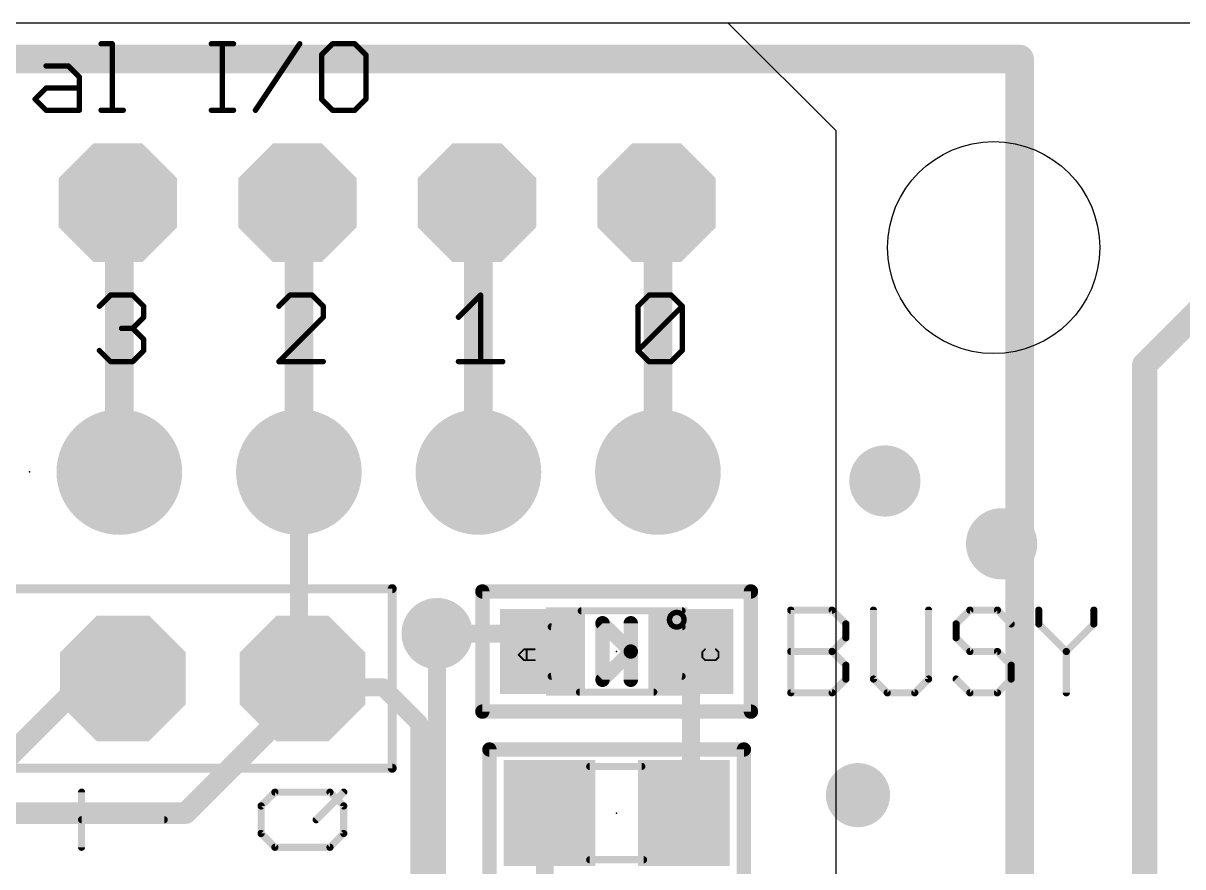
# Model space of a CAD drawing. Extents: x -16 to 117, y 0 to 53.
# Drawn here: x 38.34 to 54.75, y 41.4 to 53.34 of the extents above; entities that cross this region are included whole.
import ezdxf

# ---------------------------------------------------------------- set-up
doc = ezdxf.new("R2010")
doc.units = 0
for name, color, linetype in [('1', 12, 'CONTINUOUS'), ('16', 132, 'CONTINUOUS'), ('17', 110, 'CONTINUOUS'), ('18', 110, 'CONTINUOUS'), ('20', 53, 'CONTINUOUS'), ('21', 53, 'CONTINUOUS'), ('23', 53, 'CONTINUOUS'), ('51', 253, 'CONTINUOUS')]:
    doc.layers.add(name, color=color, linetype=linetype)

# ---------------------------------------------------------------- blocks, each defined once
blk = doc.blocks.new('RECT')
blk.add_solid([(-0.5, -0.5), (0.5, -0.5), (-0.5, 0.5), (0.5, 0.5)])
blk = doc.blocks.new('ROUNDP')
at = {"const_width": 0.5}
blk.add_lwpolyline([(0, -0.25, 1), (0, 0.25, 1), (0, -0.25)], format="xyb", dxfattribs=at)
blk = doc.blocks.new('OCTAGONP')
at = {"const_width": 0.5}
blk.add_lwpolyline([(-0.25, -0.1036), (-0.25, 0.1036), (-0.1036, 0.25), (0.1036, 0.25), (0.25, 0.1036), (0.25, -0.1036), (0.1036, -0.25), (-0.1036, -0.25), (-0.25, -0.1036), (-0.25, 0.1036)], dxfattribs=at)
blk = doc.blocks.new('ROUNDV')
at = {"const_width": 0.5}
blk.add_lwpolyline([(0, -0.25, 1), (0, 0.25, 1), (0, -0.25)], format="xyb", dxfattribs=at)

msp = doc.modelspace()

# ---------------------------------------------------------------- linework, layer by layer
at = {"layer": '1'}
for points, const_width in [([(39.7002, 50.8), (39.68, 50.8)], 0.4064), ([(39.7002, 46.99), (39.7002, 50.8)], 0.4064), ([(42.2402, 50.8), (42.22, 50.8)], 0.4064), ([(42.2402, 46.99), (42.2402, 50.8)], 0.4064), ([(44.7802, 50.8), (44.76, 50.8)], 0.4064), ([(44.7802, 46.99), (44.7802, 50.8)], 0.4064), ([(47.3202, 50.8), (47.3, 50.8)], 0.4064), ([(47.3202, 46.99), (47.3202, 50.8)], 0.4064), ([(55.484, 49.784), (54.206, 48.506)], 0.3556), ([(54.206, 48.506), (54.206, 34.418)], 0.3556), ([(42.2402, 44.1198), (42.2402, 46.99)], 0.254), ([(44.196, 44.704), (45.432, 44.704)], 0.254), ([(45.432, 44.704), (45.686, 44.45)], 0.254), ([(47.786, 42.518), (47.786, 44.45)], 0.254), ([(42.164, 44.196), (42.291, 44.069)], 0.3048), ([(42.164, 43.688), (42.164, 44.196)], 0.3048), ([(42.291, 44.069), (42.2402, 44.1198)], 0.254), ([(42.291, 44.069), (42.418, 43.942)], 0.254), ([(42.418, 43.942), (43.434, 43.942)], 0.254), ([(43.434, 43.942), (43.942, 43.434)], 0.254), ([(40.64, 42.164), (42.164, 43.688)], 0.3048), ([(43.942, 43.434), (43.942, 40.132)], 0.254), ([(47.686, 42.164), (47.786, 42.518)], 0.254), ([(35.814, 42.164), (40.64, 42.164)], 0.3048), ([(45.72, 42.098), (45.786, 42.164)], 0.254), ([(45.72, 40.64), (45.72, 42.098)], 0.254)]:
    msp.add_lwpolyline(points, dxfattribs=dict(at, const_width=const_width))
for points, const_width in [([(39.68, 50.9016, 1), (39.68, 50.6984)], 0.2032), ([(39.8018, 50.8, 1), (39.5986, 50.8)], 0.2032), ([(39.7002, 50.6984, 1), (39.7002, 50.9016)], 0.2032), ([(42.22, 50.9016, 1), (42.22, 50.6984)], 0.2032), ([(42.3418, 50.8, 1), (42.1386, 50.8)], 0.2032), ([(42.2402, 50.6984, 1), (42.2402, 50.9016)], 0.2032), ([(44.76, 50.9016, 1), (44.76, 50.6984)], 0.2032), ([(44.8818, 50.8, 1), (44.6786, 50.8)], 0.2032), ([(44.7802, 50.6984, 1), (44.7802, 50.9016)], 0.2032), ([(47.3, 50.9016, 1), (47.3, 50.6984)], 0.2032), ([(47.4218, 50.8, 1), (47.2186, 50.8)], 0.2032), ([(47.3202, 50.6984, 1), (47.3202, 50.9016)], 0.2032), ([(54.1431, 48.5689, 1), (54.2689, 48.4431)], 0.1778), ([(54.2949, 48.506, 1), (54.1171, 48.506)], 0.1778), ([(39.5986, 46.99, 1), (39.8018, 46.99)], 0.2032), ([(42.1386, 46.99, 1), (42.3418, 46.99)], 0.2032), ([(42.3037, 46.99, 1), (42.1767, 46.99)], 0.127), ([(44.6786, 46.99, 1), (44.8818, 46.99)], 0.2032), ([(47.2186, 46.99, 1), (47.4218, 46.99)], 0.2032), ([(44.196, 44.7675, 1), (44.196, 44.6405)], 0.127), ([(45.4769, 44.7489, 1), (45.3871, 44.6591)], 0.127), ([(45.432, 44.6405, 1), (45.432, 44.7675)], 0.127), ([(45.6411, 44.4051, 1), (45.7309, 44.4949)], 0.127), ([(47.8495, 44.45, 1), (47.7225, 44.45)], 0.127), ([(42.2179, 44.2499, 1), (42.1101, 44.1421)], 0.1524), ([(42.2402, 44.196, 1), (42.0878, 44.196)], 0.1524), ([(42.2851, 44.1647, 1), (42.1953, 44.0749)], 0.127), ([(42.1767, 44.1198, 1), (42.3037, 44.1198)], 0.127), ([(42.2371, 44.0151, 1), (42.3449, 44.1229)], 0.1524), ([(42.3359, 44.1139, 1), (42.2461, 44.0241)], 0.127), ([(42.2461, 44.0241, 1), (42.3359, 44.1139)], 0.127), ([(42.418, 44.0055, 1), (42.418, 43.8785)], 0.127), ([(42.3731, 43.8971, 1), (42.4629, 43.9869)], 0.127), ([(43.4789, 43.9869, 1), (43.3891, 43.8971)], 0.127), ([(43.434, 43.8785, 1), (43.434, 44.0055)], 0.127), ([(42.2179, 43.6341, 1), (42.1101, 43.7419)], 0.1524), ([(42.0878, 43.688, 1), (42.2402, 43.688)], 0.1524), ([(44.0055, 43.434, 1), (43.8785, 43.434)], 0.127), ([(43.8971, 43.3891, 1), (43.9869, 43.4789)], 0.127), ([(47.7225, 42.518, 1), (47.8495, 42.518)], 0.127), ([(47.8471, 42.5007, 1), (47.7249, 42.5353)], 0.127), ([(40.5861, 42.2179, 1), (40.6939, 42.1101)], 0.1524), ([(40.64, 42.0878, 1), (40.64, 42.2402)], 0.1524), ([(45.7835, 42.098, 1), (45.6565, 42.098)], 0.127), ([(45.6751, 42.1429, 1), (45.7649, 42.0531)], 0.127), ([(45.8309, 42.1191, 1), (45.7411, 42.2089)], 0.127), ([(47.6249, 42.1813, 1), (47.7471, 42.1467)], 0.127)]:
    msp.add_lwpolyline(points, format="xyb", dxfattribs=dict(at, const_width=const_width))
at = {"layer": '16'}
for points, const_width in [([(52.436, 52.832), (0.366, 52.832)], 0.4064), ([(52.436, 0.978), (52.436, 52.832)], 0.4064), ([(44.196, 41.148), (44.196, 44.704)], 0.254), ([(39.624, 43.942), (39.751, 44.069)], 0.3048), ([(36.83, 41.656), (39.116, 43.942)], 0.3048), ([(39.116, 43.942), (39.624, 43.942)], 0.3048)]:
    msp.add_lwpolyline(points, dxfattribs=dict(at, const_width=const_width))
for points, const_width in [([(52.5376, 52.832, 1), (52.3344, 52.832)], 0.2032), ([(52.436, 52.7304, 1), (52.436, 52.9336)], 0.2032), ([(44.2595, 44.704, 1), (44.1325, 44.704)], 0.127), ([(39.8049, 44.0151, 1), (39.6971, 44.1229)], 0.1524), ([(39.116, 44.0182, 1), (39.116, 43.8658)], 0.1524), ([(39.1699, 43.8881, 1), (39.0621, 43.9959)], 0.1524), ([(39.5701, 43.9959, 1), (39.6779, 43.8881)], 0.1524), ([(39.624, 43.8658, 1), (39.624, 44.0182)], 0.1524)]:
    msp.add_lwpolyline(points, format="xyb", dxfattribs=dict(at, const_width=const_width))
at = {"layer": '20'}
msp.add_line((114.46, 53.34), (3, 53.34), dxfattribs=at)
msp.add_circle((52.07, 50.165), 1.5, dxfattribs=at)
at = {"layer": '21'}
for points, const_width in [([(39.4427, 53.0487), (39.5995, 53.0487)], 0.0762), ([(39.5995, 53.0487), (39.5995, 52.1081)], 0.0762), ([(41.0019, 53.0487), (41.3154, 53.0487)], 0.0762), ([(41.1587, 52.1081), (41.1587, 53.0487)], 0.0762), ([(41.6256, 52.1081), (42.2526, 53.0487)], 0.0762), ([(42.7178, 53.0487), (42.5611, 52.8919)], 0.0762), ([(43.0314, 53.0487), (42.7178, 53.0487)], 0.0762), ([(43.1882, 52.8919), (43.0314, 53.0487)], 0.0762), ([(42.5611, 52.8919), (42.5611, 52.2649)], 0.0762), ([(43.1882, 52.2649), (43.1882, 52.8919)], 0.0762), ([(38.6639, 52.7352), (38.9775, 52.7352)], 0.0762), ([(38.9775, 52.7352), (39.1342, 52.5784)], 0.0762), ([(39.1342, 52.5784), (39.1342, 52.1081)], 0.0762), ([(38.5072, 52.2649), (38.6639, 52.4216)], 0.0762), ([(38.6639, 52.4216), (39.1342, 52.4216)], 0.0762), ([(38.6639, 52.1081), (38.5072, 52.2649)], 0.0762), ([(42.5611, 52.2649), (42.7178, 52.1081)], 0.0762), ([(43.0314, 52.1081), (43.1882, 52.2649)], 0.0762), ([(39.1342, 52.1081), (38.6639, 52.1081)], 0.0762), ([(39.4427, 52.1081), (39.7562, 52.1081)], 0.0762), ([(41.0019, 52.1081), (41.3154, 52.1081)], 0.0762), ([(42.7178, 52.1081), (43.0314, 52.1081)], 0.0762), ([(39.4176, 49.3359), (39.5743, 49.4927)], 0.0762), ([(39.5743, 49.4927), (39.8879, 49.4927)], 0.0762), ([(39.8879, 49.4927), (40.0447, 49.3359)], 0.0762), ([(42.1143, 49.4927), (41.9576, 49.3359)], 0.0762), ([(42.4279, 49.4927), (42.1143, 49.4927)], 0.0762), ([(42.5847, 49.3359), (42.4279, 49.4927)], 0.0762), ([(44.4976, 49.1792), (44.8111, 49.4927)], 0.0762), ([(44.8111, 49.4927), (44.8111, 48.5521)], 0.0762), ([(47.0376, 49.3359), (47.1943, 49.4927)], 0.0762), ([(47.1943, 49.4927), (47.5079, 49.4927)], 0.0762), ([(47.5079, 49.4927), (47.6647, 49.3359)], 0.0762), ([(40.0447, 49.3359), (40.0447, 49.1792)], 0.0762), ([(42.5847, 49.1792), (42.5847, 49.3359)], 0.0762), ([(47.0376, 48.7089), (47.0376, 49.3359)], 0.0762), ([(47.0376, 48.7089), (47.6647, 49.3359)], 0.0762), ([(47.6647, 49.3359), (47.6647, 48.7089)], 0.0762), ([(39.8879, 49.0224), (39.7311, 49.0224)], 0.0762), ([(40.0447, 49.1792), (39.8879, 49.0224)], 0.0762), ([(39.8879, 49.0224), (40.0447, 48.8656)], 0.0762), ([(41.9576, 48.5521), (42.5847, 49.1792)], 0.0762), ([(40.0447, 48.8656), (40.0447, 48.7089)], 0.0762), ([(39.5743, 48.5521), (39.4176, 48.7089)], 0.0762), ([(40.0447, 48.7089), (39.8879, 48.5521)], 0.0762), ([(47.1943, 48.5521), (47.0376, 48.7089)], 0.0762), ([(47.6647, 48.7089), (47.5079, 48.5521)], 0.0762), ([(39.8879, 48.5521), (39.5743, 48.5521)], 0.0762), ([(42.5847, 48.5521), (41.9576, 48.5521)], 0.0762), ([(44.4976, 48.5521), (45.1247, 48.5521)], 0.0762), ([(47.5079, 48.5521), (47.1943, 48.5521)], 0.0762), ([(28.321, 45.339), (43.561, 45.339)], 0.127), ([(43.561, 45.339), (43.561, 42.799)], 0.127), ([(44.836, 43.6), (44.836, 45.3)], 0.2032), ([(44.836, 45.3), (48.636, 45.3)], 0.2032), ([(48.636, 45.3), (48.636, 43.6)], 0.2032), ([(49.1998, 43.8658), (49.1998, 45.0352)], 0.1016), ([(49.1998, 45.0352), (49.7845, 45.0352)], 0.1016), ([(49.7845, 45.0352), (49.9794, 44.8403)], 0.1016), ([(50.3692, 45.0352), (50.3692, 44.0607)], 0.1016), ([(51.1488, 44.0607), (51.1488, 45.0352)], 0.1016), ([(51.7335, 45.0352), (51.5386, 44.8403)], 0.1016), ([(52.1233, 45.0352), (51.7335, 45.0352)], 0.1016), ([(52.3182, 44.8403), (52.1233, 45.0352)], 0.1016), ([(52.708, 45.0352), (52.708, 44.8403)], 0.1016), ([(53.4876, 44.8403), (53.4876, 45.0352)], 0.1016), ([(46.936, 44.45), (46.536, 44.85)], 0.2032), ([(46.536, 44.85), (46.536, 44.05)], 0.2032), ([(46.936, 44.85), (46.936, 44.45)], 0.2032), ([(49.9794, 44.8403), (49.9794, 44.6454)], 0.1016), ([(51.5386, 44.8403), (51.5386, 44.6454)], 0.1016), ([(52.708, 44.8403), (53.0978, 44.4505)], 0.1016), ([(53.0978, 44.4505), (53.4876, 44.8403)], 0.1016), ([(49.9794, 44.6454), (49.7845, 44.4505)], 0.1016), ([(51.5386, 44.6454), (51.7335, 44.4505)], 0.1016), ([(46.536, 44.05), (46.936, 44.45)], 0.2032), ([(46.936, 44.45), (46.936, 44.05)], 0.2032), ([(49.1998, 44.4505), (49.7845, 44.4505)], 0.1016), ([(49.7845, 44.4505), (49.9794, 44.2556)], 0.1016), ([(51.7335, 44.4505), (52.1233, 44.4505)], 0.1016), ([(52.1233, 44.4505), (52.3182, 44.2556)], 0.1016), ([(53.0978, 44.4505), (53.0978, 43.8658)], 0.1016), ([(49.9794, 44.2556), (49.9794, 44.0607)], 0.1016), ([(52.3182, 44.2556), (52.3182, 44.0607)], 0.1016), ([(49.9794, 44.0607), (49.7845, 43.8658)], 0.1016), ([(50.3692, 44.0607), (50.5641, 43.8658)], 0.1016), ([(50.9539, 43.8658), (51.1488, 44.0607)], 0.1016), ([(51.7335, 43.8658), (51.5386, 44.0607)], 0.1016), ([(52.3182, 44.0607), (52.1233, 43.8658)], 0.1016), ([(49.7845, 43.8658), (49.1998, 43.8658)], 0.1016), ([(50.5641, 43.8658), (50.9539, 43.8658)], 0.1016), ([(52.1233, 43.8658), (51.7335, 43.8658)], 0.1016), ([(48.636, 43.6), (44.836, 43.6)], 0.2032), ([(44.936, 41.264), (44.936, 43.064)], 0.2032), ([(44.936, 43.064), (48.536, 43.064)], 0.2032), ([(48.536, 43.064), (48.536, 41.264)], 0.2032), ([(43.561, 42.799), (28.321, 42.799)], 0.127), ([(39.1658, 41.6804), (39.1658, 42.46)], 0.1016), ([(41.7058, 42.2651), (41.9007, 42.46)], 0.1016), ([(41.9007, 42.46), (42.6803, 42.46)], 0.1016), ([(42.4854, 42.0702), (42.8752, 42.46)], 0.1016), ([(42.6803, 42.46), (42.8752, 42.2651)], 0.1016), ([(41.7058, 41.8753), (41.7058, 42.2651)], 0.1016), ([(42.8752, 42.2651), (42.8752, 41.8753)], 0.1016), ([(40.3352, 42.0702), (39.1658, 42.0702)], 0.1016), ([(41.9007, 41.6804), (41.7058, 41.8753)], 0.1016), ([(42.8752, 41.8753), (42.6803, 41.6804)], 0.1016), ([(42.6803, 41.6804), (41.9007, 41.6804)], 0.1016)]:
    msp.add_lwpolyline(points, dxfattribs=dict(at, const_width=const_width))
for points, const_width in [([(39.4427, 53.0678, 1), (39.4427, 53.0297)], 0.0381), ([(39.6185, 53.0487, 1), (39.5804, 53.0487)], 0.0381), ([(39.5995, 53.0297, 1), (39.5995, 53.0678)], 0.0381), ([(41.0019, 53.0678, 1), (41.0019, 53.0297)], 0.0381), ([(41.1777, 53.0487, 1), (41.1396, 53.0487)], 0.0381), ([(41.3154, 53.0297, 1), (41.3154, 53.0678)], 0.0381), ([(42.2685, 53.0381, 1), (42.2368, 53.0593)], 0.0381), ([(42.7178, 53.0678, 1), (42.7178, 53.0297)], 0.0381), ([(42.7313, 53.0352, 1), (42.7044, 53.0622)], 0.0381), ([(43.0449, 53.0622, 1), (43.0179, 53.0352)], 0.0381), ([(43.0314, 53.0297, 1), (43.0314, 53.0678)], 0.0381), ([(42.5801, 52.8919, 1), (42.542, 52.8919)], 0.0381), ([(42.5476, 52.9054, 1), (42.5746, 52.8785)], 0.0381), ([(43.2072, 52.8919, 1), (43.1691, 52.8919)], 0.0381), ([(43.1747, 52.8785, 1), (43.2016, 52.9054)], 0.0381), ([(38.6639, 52.7542, 1), (38.6639, 52.7161)], 0.0381), ([(38.9909, 52.7486, 1), (38.964, 52.7217)], 0.0381), ([(38.9775, 52.7161, 1), (38.9775, 52.7542)], 0.0381), ([(39.1533, 52.5784, 1), (39.1152, 52.5784)], 0.0381), ([(39.1208, 52.5649, 1), (39.1477, 52.5919)], 0.0381), ([(38.6639, 52.4407, 1), (38.6639, 52.4026)], 0.0381), ([(38.6774, 52.4082, 1), (38.6505, 52.4351)], 0.0381), ([(39.1342, 52.4026, 1), (39.1342, 52.4407)], 0.0381), ([(38.5206, 52.2783, 1), (38.4937, 52.2514)], 0.0381), ([(38.4937, 52.2783, 1), (38.5206, 52.2514)], 0.0381), ([(42.5746, 52.2783, 1), (42.5476, 52.2514)], 0.0381), ([(42.542, 52.2649, 1), (42.5801, 52.2649)], 0.0381), ([(43.1691, 52.2649, 1), (43.2072, 52.2649)], 0.0381), ([(43.2016, 52.2514, 1), (43.1747, 52.2783)], 0.0381), ([(38.6639, 52.1272, 1), (38.6639, 52.0891)], 0.0381), ([(38.6505, 52.0946, 1), (38.6774, 52.1216)], 0.0381), ([(39.1152, 52.1081, 1), (39.1533, 52.1081)], 0.0381), ([(39.1342, 52.0891, 1), (39.1342, 52.1272)], 0.0381), ([(39.4427, 52.1272, 1), (39.4427, 52.0891)], 0.0381), ([(39.5804, 52.1081, 1), (39.6185, 52.1081)], 0.0381), ([(39.7562, 52.0891, 1), (39.7562, 52.1272)], 0.0381), ([(41.0019, 52.1272, 1), (41.0019, 52.0891)], 0.0381), ([(41.1396, 52.1081, 1), (41.1777, 52.1081)], 0.0381), ([(41.3154, 52.0891, 1), (41.3154, 52.1272)], 0.0381), ([(41.6097, 52.1187, 1), (41.6414, 52.0975)], 0.0381), ([(42.7178, 52.1272, 1), (42.7178, 52.0891)], 0.0381), ([(42.7044, 52.0946, 1), (42.7313, 52.1216)], 0.0381), ([(43.0179, 52.1216, 1), (43.0449, 52.0946)], 0.0381), ([(43.0314, 52.0891, 1), (43.0314, 52.1272)], 0.0381), ([(39.5743, 49.5118, 1), (39.5743, 49.4737)], 0.0381), ([(39.5878, 49.4792, 1), (39.5609, 49.5062)], 0.0381), ([(39.9014, 49.5062, 1), (39.8744, 49.4792)], 0.0381), ([(39.8879, 49.4737, 1), (39.8879, 49.5118)], 0.0381), ([(42.1143, 49.5118, 1), (42.1143, 49.4737)], 0.0381), ([(42.1278, 49.4792, 1), (42.1009, 49.5062)], 0.0381), ([(42.4414, 49.5062, 1), (42.4144, 49.4792)], 0.0381), ([(42.4279, 49.4737, 1), (42.4279, 49.5118)], 0.0381), ([(44.8302, 49.4927, 1), (44.7921, 49.4927)], 0.0381), ([(44.8246, 49.4792, 1), (44.7976, 49.5062)], 0.0381), ([(47.1943, 49.5118, 1), (47.1943, 49.4737)], 0.0381), ([(47.2078, 49.4792, 1), (47.1809, 49.5062)], 0.0381), ([(47.5214, 49.5062, 1), (47.4944, 49.4792)], 0.0381), ([(47.5079, 49.4737, 1), (47.5079, 49.5118)], 0.0381), ([(39.4041, 49.3494, 1), (39.4311, 49.3225)], 0.0381), ([(40.0637, 49.3359, 1), (40.0256, 49.3359)], 0.0381), ([(40.0312, 49.3225, 1), (40.0581, 49.3494)], 0.0381), ([(41.9441, 49.3494, 1), (41.9711, 49.3225)], 0.0381), ([(42.6037, 49.3359, 1), (42.5656, 49.3359)], 0.0381), ([(42.5712, 49.3225, 1), (42.5981, 49.3494)], 0.0381), ([(47.0566, 49.3359, 1), (47.0185, 49.3359)], 0.0381), ([(47.0241, 49.3494, 1), (47.0511, 49.3225)], 0.0381), ([(47.6837, 49.3359, 1), (47.6456, 49.3359)], 0.0381), ([(47.6781, 49.3225, 1), (47.6512, 49.3494)], 0.0381), ([(47.6512, 49.3225, 1), (47.6781, 49.3494)], 0.0381), ([(39.7311, 49.0415, 1), (39.7311, 49.0034)], 0.0381), ([(39.9014, 49.0359, 1), (39.8744, 49.0089)], 0.0381), ([(39.8744, 49.0359, 1), (39.9014, 49.0089)], 0.0381), ([(39.8879, 49.0034, 1), (39.8879, 49.0415)], 0.0381), ([(40.0256, 49.1792, 1), (40.0637, 49.1792)], 0.0381), ([(40.0581, 49.1657, 1), (40.0312, 49.1926)], 0.0381), ([(42.5656, 49.1792, 1), (42.6037, 49.1792)], 0.0381), ([(42.5981, 49.1657, 1), (42.5712, 49.1926)], 0.0381), ([(44.4841, 49.1926, 1), (44.5111, 49.1657)], 0.0381), ([(40.0637, 48.8656, 1), (40.0256, 48.8656)], 0.0381), ([(40.0312, 48.8522, 1), (40.0581, 48.8791)], 0.0381), ([(39.4311, 48.7223, 1), (39.4041, 48.6954)], 0.0381), ([(40.0256, 48.7089, 1), (40.0637, 48.7089)], 0.0381), ([(40.0581, 48.6954, 1), (40.0312, 48.7223)], 0.0381), ([(47.0511, 48.7223, 1), (47.0241, 48.6954)], 0.0381), ([(47.0241, 48.7223, 1), (47.0511, 48.6954)], 0.0381), ([(47.0185, 48.7089, 1), (47.0566, 48.7089)], 0.0381), ([(47.6456, 48.7089, 1), (47.6837, 48.7089)], 0.0381), ([(47.6781, 48.6954, 1), (47.6512, 48.7223)], 0.0381), ([(39.5743, 48.5712, 1), (39.5743, 48.5331)], 0.0381), ([(39.5609, 48.5386, 1), (39.5878, 48.5656)], 0.0381), ([(39.8744, 48.5656, 1), (39.9014, 48.5386)], 0.0381), ([(39.8879, 48.5331, 1), (39.8879, 48.5712)], 0.0381), ([(41.9576, 48.5712, 1), (41.9576, 48.5331)], 0.0381), ([(41.9441, 48.5656, 1), (41.9711, 48.5386)], 0.0381), ([(42.5847, 48.5331, 1), (42.5847, 48.5712)], 0.0381), ([(44.4976, 48.5712, 1), (44.4976, 48.5331)], 0.0381), ([(44.7921, 48.5521, 1), (44.8302, 48.5521)], 0.0381), ([(45.1247, 48.5331, 1), (45.1247, 48.5712)], 0.0381), ([(47.1943, 48.5712, 1), (47.1943, 48.5331)], 0.0381), ([(47.1809, 48.5386, 1), (47.2078, 48.5656)], 0.0381), ([(47.4944, 48.5656, 1), (47.5214, 48.5386)], 0.0381), ([(47.5079, 48.5331, 1), (47.5079, 48.5712)], 0.0381), ([(43.5928, 45.339, 1), (43.5292, 45.339)], 0.0635), ([(43.561, 45.3072, 1), (43.561, 45.3708)], 0.0635), ([(44.8868, 45.3, 1), (44.7852, 45.3)], 0.1016), ([(44.836, 45.3508, 1), (44.836, 45.2492)], 0.1016), ([(48.6868, 45.3, 1), (48.5852, 45.3)], 0.1016), ([(48.636, 45.2492, 1), (48.636, 45.3508)], 0.1016), ([(49.2252, 45.0352, 1), (49.1744, 45.0352)], 0.0508), ([(49.1998, 45.0606, 1), (49.1998, 45.0098)], 0.0508), ([(49.8025, 45.0532, 1), (49.7665, 45.0172)], 0.0508), ([(49.7845, 45.0098, 1), (49.7845, 45.0606)], 0.0508), ([(50.3946, 45.0352, 1), (50.3438, 45.0352)], 0.0508), ([(51.1742, 45.0352, 1), (51.1234, 45.0352)], 0.0508), ([(51.7335, 45.0606, 1), (51.7335, 45.0098)], 0.0508), ([(51.7515, 45.0172, 1), (51.7155, 45.0532)], 0.0508), ([(52.1413, 45.0532, 1), (52.1053, 45.0172)], 0.0508), ([(52.1233, 45.0098, 1), (52.1233, 45.0606)], 0.0508), ([(52.7334, 45.0352, 1), (52.6826, 45.0352)], 0.0508), ([(53.513, 45.0352, 1), (53.4622, 45.0352)], 0.0508), ([(46.5719, 44.8859, 1), (46.5001, 44.8141)], 0.1016), ([(46.5868, 44.85, 1), (46.4852, 44.85)], 0.1016), ([(46.9868, 44.85, 1), (46.8852, 44.85)], 0.1016), ([(50.0048, 44.8403, 1), (49.954, 44.8403)], 0.0508), ([(49.9614, 44.8223, 1), (49.9974, 44.8583)], 0.0508), ([(51.5206, 44.8583, 1), (51.5566, 44.8223)], 0.0508), ([(51.564, 44.8403, 1), (51.5132, 44.8403)], 0.0508), ([(52.3002, 44.8223, 1), (52.3362, 44.8583)], 0.0508), ([(52.726, 44.8583, 1), (52.69, 44.8223)], 0.0508), ([(52.6826, 44.8403, 1), (52.7334, 44.8403)], 0.0508), ([(53.4622, 44.8403, 1), (53.513, 44.8403)], 0.0508), ([(53.5055, 44.8223, 1), (53.4696, 44.8583)], 0.0508), ([(49.954, 44.6454, 1), (50.0048, 44.6454)], 0.0508), ([(49.9974, 44.6274, 1), (49.9614, 44.6634)], 0.0508), ([(51.5566, 44.6634, 1), (51.5206, 44.6274)], 0.0508), ([(51.5132, 44.6454, 1), (51.564, 44.6454)], 0.0508), ([(46.9868, 44.45, 1), (46.8852, 44.45)], 0.1016), ([(46.8852, 44.45, 1), (46.9868, 44.45)], 0.1016), ([(46.9719, 44.4141, 1), (46.9001, 44.4859)], 0.1016), ([(46.9001, 44.4141, 1), (46.9719, 44.4859)], 0.1016), ([(49.1998, 44.4759, 1), (49.1998, 44.4251)], 0.0508), ([(49.8025, 44.4685, 1), (49.7665, 44.4325)], 0.0508), ([(49.7665, 44.4685, 1), (49.8025, 44.4325)], 0.0508), ([(49.7845, 44.4251, 1), (49.7845, 44.4759)], 0.0508), ([(51.7335, 44.4759, 1), (51.7335, 44.4251)], 0.0508), ([(51.7155, 44.4325, 1), (51.7515, 44.4685)], 0.0508), ([(52.1413, 44.4685, 1), (52.1053, 44.4325)], 0.0508), ([(52.1233, 44.4251, 1), (52.1233, 44.4759)], 0.0508), ([(53.0798, 44.4685, 1), (53.1157, 44.4325)], 0.0508), ([(53.1232, 44.4505, 1), (53.0724, 44.4505)], 0.0508), ([(53.0798, 44.4325, 1), (53.1157, 44.4685)], 0.0508), ([(50.0048, 44.2556, 1), (49.954, 44.2556)], 0.0508), ([(49.9614, 44.2376, 1), (49.9974, 44.2736)], 0.0508), ([(52.3436, 44.2556, 1), (52.2928, 44.2556)], 0.0508), ([(52.3002, 44.2376, 1), (52.3362, 44.2736)], 0.0508), ([(46.5001, 44.0859, 1), (46.5719, 44.0141)], 0.1016), ([(46.4852, 44.05, 1), (46.5868, 44.05)], 0.1016), ([(46.8852, 44.05, 1), (46.9868, 44.05)], 0.1016), ([(49.954, 44.0607, 1), (50.0048, 44.0607)], 0.0508), ([(49.9974, 44.0427, 1), (49.9614, 44.0787)], 0.0508), ([(50.3872, 44.0787, 1), (50.3512, 44.0427)], 0.0508), ([(50.3438, 44.0607, 1), (50.3946, 44.0607)], 0.0508), ([(51.1234, 44.0607, 1), (51.1742, 44.0607)], 0.0508), ([(51.1668, 44.0427, 1), (51.1308, 44.0787)], 0.0508), ([(51.5566, 44.0787, 1), (51.5206, 44.0427)], 0.0508), ([(52.2928, 44.0607, 1), (52.3436, 44.0607)], 0.0508), ([(52.3362, 44.0427, 1), (52.3002, 44.0787)], 0.0508), ([(49.1998, 43.8912, 1), (49.1998, 43.8404)], 0.0508), ([(49.1744, 43.8658, 1), (49.2252, 43.8658)], 0.0508), ([(49.7665, 43.8838, 1), (49.8025, 43.8478)], 0.0508), ([(49.7845, 43.8404, 1), (49.7845, 43.8912)], 0.0508), ([(50.5641, 43.8912, 1), (50.5641, 43.8404)], 0.0508), ([(50.5461, 43.8478, 1), (50.5821, 43.8838)], 0.0508), ([(50.9359, 43.8838, 1), (50.9719, 43.8478)], 0.0508), ([(50.9539, 43.8404, 1), (50.9539, 43.8912)], 0.0508), ([(51.7335, 43.8912, 1), (51.7335, 43.8404)], 0.0508), ([(51.7155, 43.8478, 1), (51.7515, 43.8838)], 0.0508), ([(52.1053, 43.8838, 1), (52.1413, 43.8478)], 0.0508), ([(52.1233, 43.8404, 1), (52.1233, 43.8912)], 0.0508), ([(53.0724, 43.8658, 1), (53.1232, 43.8658)], 0.0508), ([(44.836, 43.6508, 1), (44.836, 43.5492)], 0.1016), ([(44.7852, 43.6, 1), (44.8868, 43.6)], 0.1016), ([(48.5852, 43.6, 1), (48.6868, 43.6)], 0.1016), ([(48.636, 43.5492, 1), (48.636, 43.6508)], 0.1016), ([(44.9868, 43.064, 1), (44.8852, 43.064)], 0.1016), ([(44.936, 43.1148, 1), (44.936, 43.0132)], 0.1016), ([(48.5868, 43.064, 1), (48.4852, 43.064)], 0.1016), ([(48.536, 43.0132, 1), (48.536, 43.1148)], 0.1016), ([(43.5292, 42.799, 1), (43.5928, 42.799)], 0.0635), ([(43.561, 42.7672, 1), (43.561, 42.8308)], 0.0635), ([(39.1912, 42.46, 1), (39.1404, 42.46)], 0.0508), ([(41.9007, 42.4854, 1), (41.9007, 42.4346)], 0.0508), ([(41.9187, 42.442, 1), (41.8827, 42.478)], 0.0508), ([(42.6983, 42.478, 1), (42.6623, 42.442)], 0.0508), ([(42.6803, 42.4346, 1), (42.6803, 42.4854)], 0.0508), ([(42.8932, 42.442, 1), (42.8572, 42.478)], 0.0508), ([(41.6878, 42.2831, 1), (41.7238, 42.2471)], 0.0508), ([(41.7312, 42.2651, 1), (41.6804, 42.2651)], 0.0508), ([(42.9006, 42.2651, 1), (42.8498, 42.2651)], 0.0508), ([(42.8572, 42.2471, 1), (42.8932, 42.2831)], 0.0508), ([(39.1658, 42.0956, 1), (39.1658, 42.0448)], 0.0508), ([(40.3352, 42.0448, 1), (40.3352, 42.0956)], 0.0508), ([(42.4674, 42.0882, 1), (42.5034, 42.0522)], 0.0508), ([(41.7238, 41.8933, 1), (41.6878, 41.8573)], 0.0508), ([(41.6804, 41.8753, 1), (41.7312, 41.8753)], 0.0508), ([(42.8498, 41.8753, 1), (42.9006, 41.8753)], 0.0508), ([(42.8932, 41.8573, 1), (42.8572, 41.8933)], 0.0508), ([(39.1404, 41.6804, 1), (39.1912, 41.6804)], 0.0508), ([(41.9007, 41.7058, 1), (41.9007, 41.655)], 0.0508), ([(41.8827, 41.6624, 1), (41.9187, 41.6984)], 0.0508), ([(42.6623, 41.6984, 1), (42.6983, 41.6624)], 0.0508), ([(42.6803, 41.655, 1), (42.6803, 41.7058)], 0.0508)]:
    msp.add_lwpolyline(points, format="xyb", dxfattribs=dict(at, const_width=const_width))
at = {"layer": '23'}
for p in [(38.4302, 46.99), (46.736, 44.45), (46.736, 42.164)]:
    msp.add_point(p, dxfattribs=at)
at = {"layer": '51'}
for p, q in [((48.316, 53.34), (-16.2, 53.34)), ((49.84, 51.816), (48.316, 53.34)), ((49.84, 40.386), (49.84, 51.816))]:
    msp.add_line(p, q, dxfattribs=at)
for points, const_width in [([(46.236, 45.025), (47.661, 45.025)], 0.1016), ([(45.3485, 44.4051), (45.4248, 44.4813)], 0.0254), ([(45.4248, 44.4813), (45.5773, 44.4813)], 0.0254), ([(45.4629, 44.3288), (45.4629, 44.4813)], 0.0254), ([(47.9866, 44.4813), (47.9485, 44.4432)], 0.0254), ([(48.1773, 44.4432), (48.1392, 44.4813)], 0.0254), ([(45.4248, 44.3288), (45.3485, 44.4051)], 0.0254), ([(45.5773, 44.3288), (45.4248, 44.3288)], 0.0254), ([(47.9485, 44.4432), (47.9485, 44.367)], 0.0254), ([(47.9485, 44.367), (47.9866, 44.3288)], 0.0254), ([(47.9866, 44.3288), (48.1392, 44.3288)], 0.0254), ([(48.1392, 44.3288), (48.1773, 44.367)], 0.0254), ([(48.1773, 44.367), (48.1773, 44.4432)], 0.0254), ([(47.261, 43.875), (46.211, 43.875)], 0.1016), ([(47.092, 42.824), (46.355, 42.824)], 0.1016), ([(47.117, 41.504), (46.355, 41.504)], 0.1016)]:
    msp.add_lwpolyline(points, dxfattribs=dict(at, const_width=const_width))
for points, const_width in [([(46.236, 45.0504, 1), (46.236, 44.9996)], 0.0508), ([(47.586, 44.797, 1), (47.586, 45.003, 1), (47.586, 44.797)], 0.0762), ([(47.661, 44.9996, 1), (47.661, 45.0504)], 0.0508), ([(45.811, 44.1, 0.8571), (45.811, 44.8)], 0.1016), ([(45.8149, 44.8251, 1), (45.8071, 44.7749)], 0.0508), ([(47.661, 44.8, 0.8571), (47.661, 44.1)], 0.1016), ([(47.6649, 44.7749, 1), (47.6571, 44.8251)], 0.0508), ([(45.4248, 44.4877, 1), (45.4248, 44.475)], 0.0127), ([(45.4293, 44.4769, 1), (45.4203, 44.4858)], 0.0127), ([(45.4693, 44.4813, 1), (45.4566, 44.4813)], 0.0127), ([(45.5773, 44.475, 1), (45.5773, 44.4877)], 0.0127), ([(47.9911, 44.4769, 1), (47.9821, 44.4858)], 0.0127), ([(48.1437, 44.4858, 1), (48.1347, 44.4769)], 0.0127), ([(45.353, 44.4096, 1), (45.344, 44.4006)], 0.0127), ([(45.344, 44.4096, 1), (45.353, 44.4006)], 0.0127), ([(45.4248, 44.3352, 1), (45.4248, 44.3225)], 0.0127), ([(45.4203, 44.3243, 1), (45.4293, 44.3333)], 0.0127), ([(45.4566, 44.3288, 1), (45.4693, 44.3288)], 0.0127), ([(45.5773, 44.3225, 1), (45.5773, 44.3352)], 0.0127), ([(47.944, 44.4477, 1), (47.953, 44.4387)], 0.0127), ([(47.953, 44.3714, 1), (47.944, 44.3625)], 0.0127), ([(47.9549, 44.4432, 1), (47.9422, 44.4432)], 0.0127), ([(47.9422, 44.367, 1), (47.9549, 44.367)], 0.0127), ([(47.9866, 44.3352, 1), (47.9866, 44.3225)], 0.0127), ([(47.9821, 44.3243, 1), (47.9911, 44.3333)], 0.0127), ([(48.1347, 44.3333, 1), (48.1437, 44.3243)], 0.0127), ([(48.1392, 44.3225, 1), (48.1392, 44.3352)], 0.0127), ([(48.1837, 44.4432, 1), (48.171, 44.4432)], 0.0127), ([(48.171, 44.367, 1), (48.1837, 44.367)], 0.0127), ([(48.1728, 44.4387, 1), (48.1818, 44.4477)], 0.0127), ([(48.1818, 44.3625, 1), (48.1728, 44.3714)], 0.0127), ([(45.8071, 44.1251, 1), (45.8149, 44.0749)], 0.0508), ([(47.6571, 44.0749, 1), (47.6649, 44.1251)], 0.0508), ([(46.211, 43.9004, 1), (46.211, 43.8496)], 0.0508), ([(47.261, 43.8496, 1), (47.261, 43.9004)], 0.0508), ([(46.355, 42.8494, 1), (46.355, 42.7986)], 0.0508), ([(47.092, 42.7986, 1), (47.092, 42.8494)], 0.0508), ([(46.355, 41.5294, 1), (46.355, 41.4786)], 0.0508), ([(47.117, 41.4786, 1), (47.117, 41.5294)], 0.0508)]:
    msp.add_lwpolyline(points, format="xyb", dxfattribs=dict(at, const_width=const_width))

# ---------------------------------------------------------------- block references
at = {"layer": '1'}
for p, xscale, yscale, rotation in [((45.686, 44.45), 1.2, 1.2, 270), ((47.786, 44.45), 1.2, 1.2, 270), ((45.786, 42.164), 1.3, 1.5, 180), ((47.686, 42.164), 1.3, 1.5, 180)]:
    msp.add_blockref('RECT', p, dxfattribs=dict(at, xscale=xscale, yscale=yscale, rotation=rotation))
at = {"layer": '17', "xscale": 1.6764, "yscale": 1.6764}
for p in [(39.68, 50.8), (39.68, 50.8), (42.22, 50.8), (42.22, 50.8), (44.76, 50.8), (44.76, 50.8), (47.3, 50.8), (47.3, 50.8)]:
    msp.add_blockref('OCTAGONP', p, dxfattribs=at)
at = {"layer": '17', "xscale": 1.778, "yscale": 1.778, "rotation": 90}
for name, p in [('ROUNDP', (39.7002, 46.99)), ('ROUNDP', (39.7002, 46.99)), ('ROUNDP', (42.2402, 46.99)), ('ROUNDP', (42.2402, 46.99)), ('ROUNDP', (44.7802, 46.99)), ('ROUNDP', (44.7802, 46.99)), ('ROUNDP', (47.3202, 46.99)), ('ROUNDP', (47.3202, 46.99)), ('OCTAGONP', (39.751, 44.069)), ('OCTAGONP', (39.751, 44.069)), ('OCTAGONP', (42.291, 44.069)), ('OCTAGONP', (42.291, 44.069))]:
    msp.add_blockref(name, p, dxfattribs=at)
at = {"layer": '18'}
for p, xscale, yscale in [((50.531, 46.863), 1.008, 1.008), ((50.531, 46.863), 1.008, 1.008), ((52.182, 45.974), 1.008, 1.008), ((52.182, 45.974), 1.008, 1.008), ((44.196, 44.704), 1.008, 1.008), ((44.196, 44.704), 1.008, 1.008), ((50.15, 42.418), 0.908, 0.908), ((50.15, 42.418), 0.908, 0.908)]:
    msp.add_blockref('ROUNDV', p, dxfattribs=dict(at, xscale=xscale, yscale=yscale))
at = {"layer": '51', "xscale": 0.508, "yscale": 0.508}
for p in [(39.7002, 46.99), (42.2402, 46.99), (44.7802, 46.99), (47.3202, 46.99), (39.751, 44.069), (42.291, 44.069)]:
    msp.add_blockref('RECT', p, dxfattribs=at)
at = {"layer": '51'}
for p, xscale, yscale, rotation in [((45.986, 44.9125), 0.325, 0.5, 270), ((47.367, 44.9), 0.3, 0.262, 270), ((47.6985, 44.9125), 0.325, 0.075, 270), ((46.111, 44.7), 0.15, 0.25, 270), ((46.1485, 44.45), 0.4, 0.175, 270), ((47.361, 44.7), 0.15, 0.25, 270), ((47.3235, 44.45), 0.4, 0.175, 270), ((45.986, 43.9875), 0.325, 0.5, 270), ((46.111, 44.2), 0.15, 0.25, 270), ((47.361, 44.2), 0.15, 0.25, 270), ((47.486, 43.9875), 0.325, 0.5, 270), ((46.0053, 42.1628), 0.7501, 1.4501, 180), ((47.4532, 42.1628), 0.7501, 1.4501, 180)]:
    msp.add_blockref('RECT', p, dxfattribs=dict(at, xscale=xscale, yscale=yscale, rotation=rotation))

doc.saveas('drawing.dxf')
